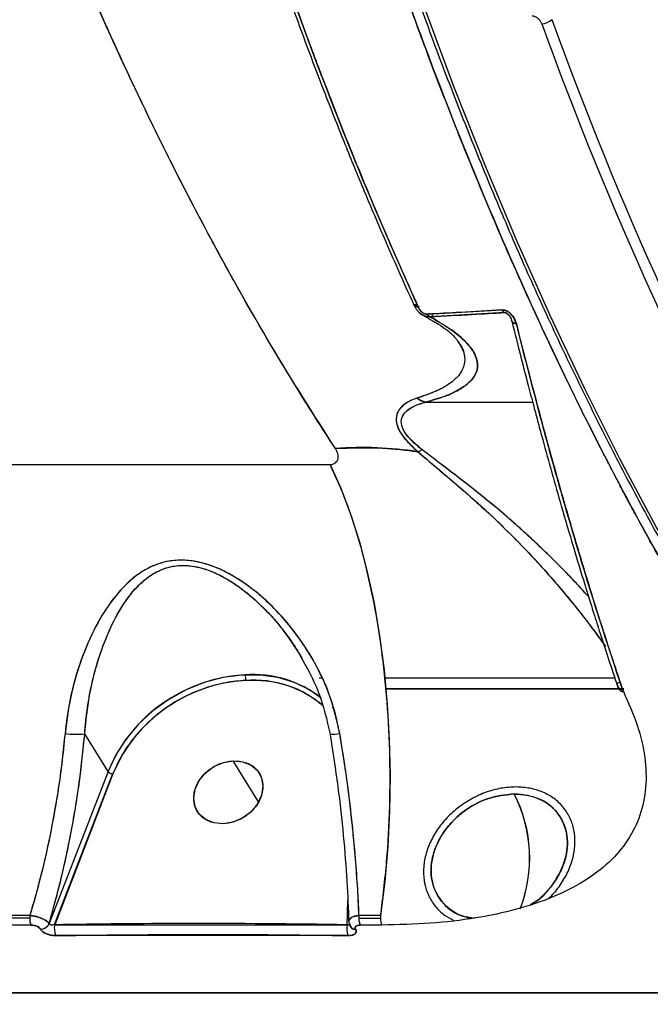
# Model space of a CAD drawing. Header units: millimetres. Extents: x -8045 to 6871, y -5915 to 5473.
# Drawn here: x -3864.1 to -3786.1, y -1749.5 to -1629 of the extents above; entities that cross this region are included whole.
import ezdxf

# ---------------------------------------------------------------- set-up
doc = ezdxf.new("R2010")
doc.units = ezdxf.units.MM
for name, color, linetype in [('DIKOM_ОБЪЕКТ', 7, 'Continuous'), ('DIKOM_РАЗМЕР_ЗОНА', 7, 'Continuous'), ('DIKOM_РАЗМЕР_ОБЪЕКТА', 7, 'Continuous')]:
    doc.layers.add(name, color=color, linetype=linetype)
doc.styles.add('style1', font='arial.ttf', dxfattribs={"width": 0.8})
doc.dimstyles.new('1-50', dxfattribs={"dimtxt": 300, "dimasz": 200, "dimexe": 100, "dimexo": 0, "dimgap": 100, "dimtad": 1, "dimtxsty": 'style1', "dimcen": 200, "dimclrd": 7, "dimclre": 7, "dimclrt": 7, "dimadec": 1, "dimazin": 2, "dimtfac": 1, "dimtmove": 0, "dimatfit": 2, "dimfxl": 0, "dimlwd": 25, "dimlwe": 18, "dimarcsym": 0})

# ---------------------------------------------------------------- blocks, each defined once
blk = doc.blocks.new('*D9')
at = {"layer": 'Defpoints', "color": 0, "linetype": 'Continuous', "transparency": 16777216}
for p in [(5663.54, -234.65), (-5019.6, -1388.73), (5663.54, -4701.47)]:
    blk.add_point(p, dxfattribs=at)
at = {"layer": 'DIKOM_РАЗМЕР_ОБЪЕКТА', "color": 7, "linetype": 'Continuous', "lineweight": 18, "transparency": 16777216}
for p, q in [((5663.54, -234.65), (5663.54, -4801.47)), ((-5019.6, -1388.73), (-5019.6, -4801.47))]:
    blk.add_line(p, q, dxfattribs=at)
at = {"layer": 'DIKOM_РАЗМЕР_ОБЪЕКТА', "color": 7, "linetype": 'Continuous', "lineweight": 25, "transparency": 16777216}
blk.add_line((-4819.6, -4701.47), (5463.54, -4701.47), dxfattribs=at)
at = {"layer": 'DIKOM_РАЗМЕР_ОБЪЕКТА', "color": 7, "linetype": 'Continuous', "transparency": 16777216}
for points in [[(-4819.6, -4668.14), (-4819.6, -4734.8), (-5019.6, -4701.47)], [(5463.54, -4668.14), (5463.54, -4734.8), (5663.54, -4701.47)]]:
    blk.add_solid(points, dxfattribs=at)
at = {"layer": 'DIKOM_РАЗМЕР_ОБЪЕКТА', "color": 7, "linetype": 'Continuous', "lineweight": 15, "transparency": 16777216, "insert": (-74.37, -4448.3), "char_height": 300, "attachment_point": 5, "style": 'style1'}
blk.add_mtext('10700', dxfattribs=at)
blk = doc.blocks.new('*D10')
at = {"layer": 'Defpoints', "color": 0, "linetype": 'Continuous', "transparency": 16777216}
for p in [(-1653.81, 3474.95), (-5616.46, -3083.4), (491.01, -3083.4)]:
    blk.add_point(p, dxfattribs=at)
at = {"layer": 'DIKOM_РАЗМЕР_ОБЪЕКТА', "color": 7, "linetype": 'Continuous', "lineweight": 18, "transparency": 16777216}
for p, q in [((-1653.81, 3474.95), (-5716.46, 3474.95)), ((491.01, -3083.4), (-5716.46, -3083.4))]:
    blk.add_line(p, q, dxfattribs=at)
at = {"layer": 'DIKOM_РАЗМЕР_ОБЪЕКТА', "color": 7, "linetype": 'Continuous', "lineweight": 25, "transparency": 16777216}
blk.add_line((-5616.46, 3274.95), (-5616.46, -2883.4), dxfattribs=at)
at = {"layer": 'DIKOM_РАЗМЕР_ОБЪЕКТА', "color": 7, "linetype": 'Continuous', "transparency": 16777216}
for points in [[(-5649.79, 3274.95), (-5583.12, 3274.95), (-5616.46, 3474.95)], [(-5649.79, -2883.4), (-5583.12, -2883.4), (-5616.46, -3083.4)]]:
    blk.add_solid(points, dxfattribs=at)
at = {"layer": 'DIKOM_РАЗМЕР_ОБЪЕКТА', "color": 7, "linetype": 'Continuous', "lineweight": 15, "transparency": 16777216, "insert": (-5869.63, -1326.86), "char_height": 300, "attachment_point": 5, "rotation": 90, "style": 'style1'}
blk.add_mtext('6550', dxfattribs=at)
blk = doc.blocks.new('*D11')
at = {"layer": 'Defpoints', "color": 0, "transparency": 16777216}
for p in [(6870.85, -184.65), (-7019.6, -1388.73), (-7019.6, -5814.65)]:
    blk.add_point(p, dxfattribs=at)
at = {"layer": 'DIKOM_РАЗМЕР_ЗОНА', "color": 7, "lineweight": 18, "transparency": 16777216}
for p, q in [((6870.85, -184.65), (6870.85, -5914.65)), ((-7019.6, -1388.73), (-7019.6, -5914.65))]:
    blk.add_line(p, q, dxfattribs=at)
at = {"layer": 'DIKOM_РАЗМЕР_ЗОНА', "color": 7, "lineweight": 25, "transparency": 16777216}
blk.add_line((6670.85, -5814.65), (-6819.6, -5814.65), dxfattribs=at)
at = {"layer": 'DIKOM_РАЗМЕР_ЗОНА', "color": 7, "transparency": 16777216}
for points in [[(-6819.6, -5781.31), (-6819.6, -5847.98), (-7019.6, -5814.65)], [(6670.85, -5781.31), (6670.85, -5847.98), (6870.85, -5814.65)]]:
    blk.add_solid(points, dxfattribs=at)
at = {"layer": 'DIKOM_РАЗМЕР_ЗОНА', "color": 7, "transparency": 16777216, "insert": (-74.37, -5561.37), "char_height": 300, "attachment_point": 5, "style": 'style1'}
blk.add_mtext('13900', dxfattribs=at)
blk = doc.blocks.new('*D12')
at = {"layer": 'Defpoints', "color": 0, "transparency": 16777216}
for p in [(-2189.61, 5472.65), (-7595.21, -5084.97), (-495.58, -5084.97)]:
    blk.add_point(p, dxfattribs=at)
at = {"layer": 'DIKOM_РАЗМЕР_ЗОНА', "color": 7, "lineweight": 18, "transparency": 16777216}
for p, q in [((-2189.61, 5472.65), (-7695.21, 5472.65)), ((-495.58, -5084.97), (-7695.21, -5084.97))]:
    blk.add_line(p, q, dxfattribs=at)
at = {"layer": 'DIKOM_РАЗМЕР_ЗОНА', "color": 7, "lineweight": 25, "transparency": 16777216}
blk.add_line((-7595.21, 5272.65), (-7595.21, -4884.97), dxfattribs=at)
at = {"layer": 'DIKOM_РАЗМЕР_ЗОНА', "color": 7, "transparency": 16777216}
for points in [[(-7628.55, 5272.65), (-7561.88, 5272.65), (-7595.21, 5472.65)], [(-7628.55, -4884.97), (-7561.88, -4884.97), (-7595.21, -5084.97)]]:
    blk.add_solid(points, dxfattribs=at)
at = {"layer": 'DIKOM_РАЗМЕР_ЗОНА', "color": 7, "transparency": 16777216, "insert": (-7848.38, -1452.59), "char_height": 300, "attachment_point": 5, "rotation": 90, "style": 'style1'}
blk.add_mtext('10550', dxfattribs=at)

msp = doc.modelspace()

# ---------------------------------------------------------------- linework, layer by layer
at = {"layer": 'DIKOM_ОБЪЕКТ', "color": 7, "linetype": 'Continuous', "lineweight": 15}
for p, q in [((-3815.225, -1664.201), (-3814.703, -1664.542)), ((-3815.132, -1664.268), (-3814.696, -1664.563)), ((-3814.599, -1665.28), (-3814.197, -1665.553)), ((-3813.674, -1665.433), (-3804.435, -1664.915)), ((-3813.544, -1665.297), (-3813.36, -1665.416)), ((-3804.101, -1665.237), (-3813.355, -1665.755)), ((-3803.547, -1665.581), (-3804.101, -1665.237)), ((-3803.163, -1665.738), (-3803.163, -1665.738)), ((-3803.057, -1665.804), (-3803.11, -1665.771)), ((-3802.896, -1666.193), (-3802.816, -1666.243)), ((-3798.803, -1668.445), (-3798.871, -1668.403)), ((-3798.683, -1668.809), (-3798.61, -1668.854)), ((-3813.864, -1676.314), (-3800.663, -1676.314)), ((-3973.095, -1684.029), (-3825.685, -1684.029)), ((-3829.592, -1707.259), (-3829.415, -1707.611)), ((-3827.057, -1710.417), (-3826.718, -1710.417)), ((-3818.94, -1710.417), (-3790.417, -1710.417)), ((-3818.912, -1710.417), (-3790.417, -1710.417)), ((-3790.208, -1711.079), (-3790.199, -1711.086)), ((-3790.199, -1711.086), (-3789.854, -1710.922)), ((-3790.192, -1711.399), (-3790.19, -1711.407)), ((-3790.16, -1711.478), (-3790.046, -1711.767)), ((-3790.094, -1711.572), (-3790.093, -1711.592)), ((-3789.874, -1710.871), (-3789.924, -1710.903)), ((-3818.786, -1711.782), (-3790.038, -1711.782)), ((-3818.786, -1711.782), (-3790.038, -1711.782)), ((-3790.038, -1711.782), (-3818.757, -1711.782)), ((-3789.867, -1711.782), (-3789.403, -1711.782)), ((-3789.39, -1711.782), (-3789.867, -1711.782)), ((-3789.867, -1711.782), (-3789.403, -1711.782)), ((-3789.552, -1711.855), (-3789.542, -1711.885)), ((-3789.542, -1711.885), (-3789.451, -1712.109)), ((-3825.244, -1714.263), (-3825.378, -1714.048)), ((-3853.136, -1721.978), (-3856.013, -1717.343)), ((-3825.621, -1717.343), (-3825.585, -1717.401)), ((-3834.521, -1725.739), (-3837.665, -1720.675)), ((-3853.136, -1721.978), (-3860.401, -1740.81)), ((-3852.573, -1722.292), (-3859.773, -1740.954)), ((-3852.535, -1722.299), (-3859.726, -1740.941)), ((-3822.914, -1729.025), (-3822.909, -1728.869)), ((-3823.586, -1740.941), (-3823.502, -1737.95)), ((-3812.145, -1737.712), (-3812.006, -1737.88)), ((-3862.808, -1740.142), (-3925.285, -1740.142)), ((-3862.789, -1739.804), (-3925.273, -1739.804)), ((-3860.53, -1740.67), (-3860.315, -1740.597)), ((-3860.524, -1740.646), (-3860.312, -1740.59)), ((-3822.145, -1740.142), (-3819.474, -1740.142)), ((-3819.45, -1739.804), (-3822.122, -1739.804)), ((-3862.658, -1740.987), (-3925.187, -1740.987)), ((-3861.465, -1741.514), (-3861.473, -1741.5)), ((-3861.473, -1741.5), (-3861.465, -1741.514)), ((-3860.401, -1740.81), (-3860.409, -1740.796)), ((-3859.726, -1740.941), (-3859.773, -1740.954)), ((-3859.726, -1740.941), (-3823.586, -1740.941)), ((-3823.193, -1741.158), (-3823.21, -1741.075)), ((-3823.194, -1741.156), (-3823.186, -1741.17)), ((-3822.538, -1741.5), (-3822.53, -1741.514)), ((-3822.53, -1741.514), (-3822.538, -1741.5)), ((-3819.288, -1740.987), (-3821.961, -1740.987)), ((-3823.482, -1742.289), (-3859.589, -1742.289)), ((-3747.321, -1749.386), (-4024.736, -1749.386)), ((-4024.735, -1749.386), (-3747.321, -1749.386))]:
    msp.add_line(p, q, dxfattribs=at)
at = {"layer": 'DIKOM_ОБЪЕКТ', "color": 7, "linetype": 'Continuous', "lineweight": 15, "flags": 128}
for points in [[(-3716.934, -1776.432), (-3722.734, -1771.764), (-3728.461, -1766.771), (-3734.11, -1761.458), (-3739.679, -1755.829), (-3745.16, -1749.888), (-3750.551, -1743.641), (-3755.846, -1737.093), (-3761.041, -1730.249), (-3766.131, -1723.116), (-3771.113, -1715.698), (-3775.982, -1708.003), (-3780.733, -1700.037), (-3785.364, -1691.807), (-3789.87, -1683.319), (-3794.247, -1674.581), (-3798.491, -1665.6), (-3802.6, -1656.384), (-3806.568, -1646.94), (-3810.395, -1637.276), (-3814.075, -1627.401)], [(-3814.796, -1664.545), (-3814.927, -1664.54), (-3815.046, -1664.519), (-3815.149, -1664.482), (-3815.236, -1664.43), (-3815.302, -1664.365), (-3815.348, -1664.288), (-3815.371, -1664.201), (-3815.37, -1664.106)], [(-3802.672, -1666.636), (-3802.822, -1666.604), (-3802.956, -1666.553), (-3803.071, -1666.484), (-3803.163, -1666.401), (-3803.229, -1666.304), (-3803.268, -1666.198), (-3803.277, -1666.085), (-3803.258, -1665.968)], [(-3825.685, -1684.029), (-3824.367, -1686.951), (-3823.156, -1690.152), (-3822.063, -1693.609), (-3821.096, -1697.294), (-3820.262, -1701.178), (-3819.567, -1705.231), (-3819.018, -1709.423), (-3818.619, -1713.719), (-3818.372, -1718.086), (-3818.279, -1722.492), (-3818.342, -1726.9), (-3818.559, -1731.278), (-3818.93, -1735.59), (-3819.45, -1739.804)], [(-3826.778, -1712.916), (-3828.226, -1711.904), (-3830.095, -1710.995), (-3832.147, -1710.379), (-3834.336, -1710.067), (-3836.614, -1710.067), (-3838.932, -1710.379), (-3841.239, -1710.995), (-3843.484, -1711.904), (-3845.619, -1713.083), (-3847.596, -1714.509), (-3849.372, -1716.149), (-3850.909, -1717.967), (-3852.173, -1719.925), (-3853.136, -1721.978)], [(-3838.872, -1728.46), (-3840.04, -1728.355), (-3841.065, -1727.943), (-3841.864, -1727.258), (-3842.371, -1726.355), (-3842.546, -1725.307), (-3842.374, -1724.199), (-3841.87, -1723.121), (-3841.074, -1722.16), (-3840.05, -1721.394), (-3838.883, -1720.885), (-3837.665, -1720.675)], [(-3837.665, -1720.675), (-3836.496, -1720.78), (-3835.471, -1721.191), (-3834.673, -1721.877), (-3834.165, -1722.78), (-3833.99, -1723.828), (-3834.162, -1724.936), (-3834.667, -1726.014), (-3835.463, -1726.975), (-3836.486, -1727.741), (-3837.654, -1728.25), (-3838.872, -1728.46)]]:
    msp.add_lwpolyline(points, dxfattribs=at)
at = {"layer": 'DIKOM_ОБЪЕКТ', "color": 7, "linetype": 'Continuous', "lineweight": 15}
for centre, radius, start, end in [((-3799.553, -1627.777), 1.753, 270.61267, 316.09425), ((-3371.883, -1474.976), 454.722, 199.8699, 209.01106), ((-3371.635, -1474.805), 453.661, 199.86918, 209.01152), ((-3814.877, -1663.993), 0.558, 213.91706, 278.3747), ((-3813.126, -1665.209), 0.592, 202.22976, 247.21543), ((-3803.88, -1664.674), 0.605, 203.40942, 248.56646), ((-3802.634, -1665.94), 0.697, 210.81444, 266.8935), ((-3821.713, -1727.242), 45.314, 81.28086, 94.21468), ((-3815.539, -1680.548), 2.026, 290.06549, 306.25551), ((-3835.189, -1729.462), 19.445, 93.01217, 157.36355), ((-3835.186, -1723.606), 13.6, 51.82388, 94.32104), ((-3837.268, -1710.528), 1.162, 350.11873, 24.56952), ((-3835.147, -1729.536), 18.834, 92.97145, 157.4047), ((-3835.156, -1723.893), 13.201, 49.00745, 94.20015), ((-3789.547, -1711.185), 0.67, 170.89912, 269.61228), ((-3789.529, -1711.204), 0.681, 169.98029, 268.91429), ((-3789.515, -1711.13), 0.725, 198.14553, 267.14395), ((-3789.494, -1711.143), 0.743, 199.79796, 266.31475), ((-3789.465, -1711.445), 0.664, 209.0459, 271.18482), ((-3857.019, -1708.456), 8.943, 260.80058, 276.45715), ((-3825.415, -1713.549), 3.848, 265.87358, 283.89654), ((-3825.554, -1711.92), 5.469, 268.55245, 281.20637), ((-3852.428, -1721.37), 0.933, 220.64651, 261.02601), ((-3852.417, -1721.355), 0.952, 220.92379, 262.87934), ((-3852.392, -1721.394), 0.917, 258.57014, 261.00813), ((-3818.485, -1732.703), 17.456, 338.88106, 27.01987), ((-3818.343, -1732.696), 17.326, 338.73074, 27.21334), ((-3860.46, -1740.145), 2.353, 171.67213, 200.96007), ((-3860.786, -1740.219), 2.023, 177.80853, 202.29136), ((-3859.869, -1740.136), 2.938, 173.50801, 180.10769), ((-3820.19, -1740.145), 1.961, 170.00204, 205.42931), ((-3820.438, -1740.214), 1.709, 177.59125, 206.89734), ((-3819.729, -1740.138), 2.416, 172.06547, 180.09969), ((-3817.783, -1740.213), 1.692, 177.57686, 207.18954), ((-3817.042, -1740.14), 2.432, 172.05144, 180.03321), ((-3861.498, -1740.306), 1.194, 271.19254, 335.79572), ((-3861.49, -1740.32), 1.195, 271.21953, 335.77767), ((-3857.513, -1741.396), 2.26, 168.37192, 203.26193), ((-3821.496, -1741.458), 2.153, 166.09668, 202.70228), ((-3822.631, -1740.834), 0.648, 187.01044, 204.42149), ((-3822.579, -1740.824), 0.692, 178.83225, 274.08695), ((-3822.578, -1740.82), 0.696, 187.83867, 273.97361), ((-3822.57, -1740.768), 0.732, 206.62761, 272.46655), ((-3822.568, -1740.76), 0.741, 212.32787, 272.29688)]:
    msp.add_arc(centre, radius, start, end, dxfattribs=at)
for points, knots in [([(-3747.321, -1022.929), (-3750.358, -1026.465), (-3756.421, -1033.523), (-3765.142, -1045.165), (-3773.547, -1057.511), (-3781.607, -1070.614), (-3789.328, -1084.455), (-3796.568, -1098.759), (-3803.344, -1113.479), (-3809.65, -1128.52), (-3815.586, -1144.096), (-3821.125, -1160.125), (-3826.368, -1176.915), (-3831.292, -1194.497), (-3835.863, -1212.902), (-3839.984, -1231.791), (-3843.633, -1251.095), (-3846.788, -1270.711), (-3849.387, -1290.155), (-3851.463, -1309.374), (-3853.049, -1328.359), (-3854.189, -1347.492), (-3854.878, -1366.774), (-3855.113, -1386.548), (-3854.858, -1406.71), (-3854.084, -1427.149), (-3852.803, -1447.42), (-3851.02, -1467.525), (-3848.732, -1487.464), (-3845.992, -1506.855), (-3842.833, -1525.658), (-3839.3, -1543.792), (-3835.354, -1561.535), (-3831.008, -1578.847), (-3826.168, -1596.073), (-3820.808, -1613.186), (-3814.894, -1630.147), (-3808.537, -1646.583), (-3801.772, -1662.402), (-3794.635, -1677.519), (-3787.299, -1691.617), (-3779.789, -1704.746), (-3772.126, -1716.959), (-3764.156, -1728.498), (-3755.907, -1739.408), (-3750.186, -1746.056), (-3747.321, -1749.386)], [0, 0, 0, 0, 0.0235005, 0.0469115, 0.0702042, 0.093435, 0.1166588, 0.1399304, 0.1619667, 0.1841263, 0.2062085, 0.2281808, 0.2500906, 0.2733114, 0.2965686, 0.3199182, 0.3434089, 0.3668391, 0.3901436, 0.4120526, 0.4339464, 0.4558709, 0.4778728, 0.5, 0.5234634, 0.5467891, 0.5700344, 0.5932545, 0.6165041, 0.6398387, 0.6619695, 0.6840929, 0.7060925, 0.7280157, 0.7499094, 0.7731483, 0.7964607, 0.8199035, 0.8433854, 0.8667255, 0.8899778, 0.9118714, 0.9337821, 0.9557564, 0.9778417, 1, 1, 1, 1]), ([(-3825.043, -1682.05), (-3827.734, -1677.818), (-3833.117, -1669.349), (-3840.773, -1655.669), (-3848.114, -1641.278), (-3855.076, -1626.146), (-3861.626, -1610.375), (-3867.606, -1594.365), (-3873.036, -1578.198), (-3877.942, -1561.906), (-3882.432, -1545.165), (-3886.495, -1527.973), (-3890.248, -1509.716), (-3893.598, -1490.451), (-3896.454, -1470.25), (-3898.697, -1449.846), (-3900.32, -1429.235), (-3901.32, -1408.42), (-3901.682, -1387.469), (-3901.4, -1366.492), (-3900.476, -1345.599), (-3898.917, -1324.83), (-3896.725, -1304.228), (-3893.916, -1283.902), (-3890.513, -1263.957), (-3886.54, -1244.45), (-3882.003, -1225.377), (-3876.908, -1206.737), (-3871.171, -1188.278), (-3864.798, -1170.146), (-3857.806, -1152.489), (-3850.336, -1135.648), (-3842.386, -1119.644), (-3833.993, -1104.389), (-3828.032, -1094.982), (-3825.043, -1090.265)], [0, 0, 0, 0, 0.0291384, 0.0583073, 0.0875831, 0.1170413, 0.1464529, 0.1756901, 0.203168, 0.2306249, 0.2581252, 0.2857345, 0.3135072, 0.3443936, 0.3751046, 0.4057346, 0.4363776, 0.467128, 0.4980775, 0.5290124, 0.5598568, 0.5907077, 0.6216619, 0.6526136, 0.6833713, 0.7140284, 0.7446765, 0.7754062, 0.8063094, 0.838792, 0.8710674, 0.9032238, 0.9353635, 0.9675876, 1, 1, 1, 1]), ([(-3825.043, -1682.05), (-3825.88, -1680.759), (-3827.591, -1678.121), (-3830.173, -1673.979), (-3832.829, -1669.582), (-3835.551, -1664.913), (-3838.336, -1659.967), (-3840.972, -1655.107), (-3843.153, -1650.948), (-3844.912, -1647.507), (-3846.471, -1644.393), (-3848.169, -1640.923), (-3850.044, -1636.999), (-3851.985, -1632.815), (-3853.799, -1628.792), (-3855.023, -1626.007), (-3855.723, -1624.395), (-3856.02, -1623.704), (-3856.293, -1623.071), (-3856.539, -1622.497), (-3856.759, -1621.98), (-3857.856, -1619.399), (-3859.717, -1614.912), (-3862.267, -1608.496), (-3864.698, -1602.125), (-3867.047, -1595.7), (-3869.388, -1589.013), (-3871.422, -1582.94), (-3873.199, -1577.416), (-3874.685, -1572.645), (-3876.1, -1567.955), (-3877.445, -1563.348), (-3878.724, -1558.83), (-3879.937, -1554.403), (-3881.89, -1547.047), (-3884.437, -1536.812), (-3887.376, -1523.724), (-3890.044, -1510.526), (-3892.444, -1497.164), (-3894.581, -1483.585), (-3896.558, -1469.036), (-3898.307, -1453.479), (-3899.764, -1436.774), (-3900.801, -1419.998), (-3901.454, -1403.11), (-3901.535, -1391.796), (-3901.576, -1386.157)], [0, 0, 0, 0, 0.0179874, 0.0367763, 0.0563659, 0.0767561, 0.0979469, 0.1199376, 0.1380065, 0.1494629, 0.1620317, 0.1757123, 0.191047, 0.2085283, 0.2246545, 0.2375301, 0.2403653, 0.2429776, 0.2453672, 0.2475337, 0.2494771, 0.2511979, 0.2766468, 0.2996033, 0.32175, 0.3456954, 0.3682721, 0.3922598, 0.4088968, 0.4251312, 0.4409631, 0.456393, 0.4714206, 0.4860464, 0.5002699, 0.5438567, 0.5855949, 0.625487, 0.6683376, 0.709985, 0.7504313, 0.8008985, 0.8503772, 0.8999629, 0.9501457, 1, 1, 1, 1]), ([(-3747.321, -1749.386), (-3749.293, -1747.116), (-3753.332, -1742.466), (-3759.381, -1734.834), (-3765.577, -1726.46), (-3771.615, -1717.652), (-3777.473, -1708.47), (-3782.893, -1699.368), (-3786.609, -1692.698), (-3788.682, -1688.843), (-3789.335, -1687.618), (-3789.988, -1686.382), (-3790.641, -1685.136), (-3791.294, -1683.881), (-3793.556, -1679.491), (-3797.226, -1672.081), (-3802.034, -1661.67), (-3806.314, -1651.789), (-3810.098, -1642.509), (-3813.42, -1633.894), (-3816.313, -1626), (-3818.805, -1618.874), (-3820.925, -1612.556), (-3822.624, -1607.303), (-3823.957, -1603.059), (-3824.942, -1599.851), (-3825.603, -1597.657), (-3825.965, -1596.446), (-3826.104, -1595.978), (-3826.161, -1595.786), (-3826.185, -1595.703), (-3826.197, -1595.667), (-3826.201, -1595.652), (-3826.203, -1595.645), (-3826.204, -1595.642), (-3828.133, -1590.731), (-3830.314, -1580.589), (-3834.392, -1565.665), (-3837.72, -1550.982), (-3840.6, -1537.23), (-3843.011, -1524.408), (-3844.563, -1515.319), (-3845.524, -1509.315), (-3845.996, -1506.293), (-3846.45, -1503.297), (-3846.887, -1500.329), (-3847.31, -1497.388), (-3848.599, -1488.138), (-3850.509, -1472.568), (-3852.57, -1450.627), (-3853.998, -1428.889), (-3854.872, -1407.422), (-3854.978, -1393.203), (-3855.031, -1386.157)], [0, 0, 0, 0, 0.0304209, 0.0623318, 0.095733, 0.1306242, 0.1625616, 0.195653, 0.2257282, 0.2297331, 0.2337532, 0.2377887, 0.2418394, 0.2459054, 0.2499867, 0.2842984, 0.3161633, 0.3455815, 0.3725527, 0.3970769, 0.4191545, 0.4387848, 0.4559681, 0.4707046, 0.481192, 0.489953, 0.496234, 0.4985741, 0.4995219, 0.499923, 0.5000963, 0.500172, 0.5002051, 0.5002198, 0.5002261, 0.5002312, 0.5398573, 0.5779841, 0.6146114, 0.6497392, 0.6794118, 0.7079231, 0.7151988, 0.7223947, 0.7295108, 0.7365475, 0.7435045, 0.7503818, 0.802067, 0.8528715, 0.9027952, 0.9518379, 1, 1, 1, 1]), ([(-3853.796, -1387.159), (-3853.782, -1390.695), (-3853.762, -1395.823), (-3853.624, -1403.585), (-3853.451, -1410.553), (-3853.16, -1418.865), (-3852.763, -1427.6), (-3852.245, -1436.748), (-3851.6, -1446.179), (-3850.824, -1455.817), (-3849.914, -1465.604), (-3848.869, -1475.494), (-3847.686, -1485.452), (-3846.365, -1495.449), (-3844.906, -1505.461), (-3843.307, -1515.467), (-3841.57, -1525.45), (-3839.695, -1535.392), (-3837.683, -1545.28), (-3835.535, -1555.101), (-3833.251, -1564.843), (-3830.834, -1574.493), (-3828.284, -1584.043), (-3825.603, -1593.482), (-3822.794, -1602.801), (-3819.857, -1611.99), (-3816.795, -1621.042), (-3813.609, -1629.948), (-3810.303, -1638.701), (-3806.878, -1647.293), (-3803.336, -1655.717), (-3799.681, -1663.966), (-3795.914, -1672.034), (-3792.038, -1679.915), (-3788.056, -1687.602), (-3783.971, -1695.09), (-3779.784, -1702.373), (-3775.499, -1709.446), (-3771.119, -1716.303), (-3766.647, -1722.941), (-3762.084, -1729.353), (-3757.435, -1735.537), (-3752.702, -1741.487), (-3747.888, -1747.199), (-3742.995, -1752.67), (-3738.026, -1757.895), (-3732.985, -1762.872), (-3727.873, -1767.596), (-3722.693, -1772.064), (-3717.448, -1776.274), (-3712.141, -1780.221), (-3706.773, -1783.903), (-3701.347, -1787.319), (-3695.865, -1790.455), (-3690.616, -1793.198), (-3687.177, -1794.756), (-3685.598, -1795.471)], [0, 0, 0, 0, 0.0188203, 0.0272906, 0.0413383, 0.0559454, 0.0716292, 0.0880071, 0.1049248, 0.1222587, 0.1399211, 0.1578473, 0.175988, 0.1943055, 0.2127706, 0.2313596, 0.2500541, 0.2688382, 0.2876993, 0.3066269, 0.3256121, 0.3446475, 0.3637262, 0.3828431, 0.4019932, 0.4211723, 0.440377, 0.4596039, 0.4788504, 0.4981143, 0.5173929, 0.536685, 0.5559887, 0.5753028, 0.5946263, 0.6139584, 0.633298, 0.6526449, 0.671999, 0.69136, 0.710728, 0.7301038, 0.7494874, 0.7688799, 0.7882828, 0.8076966, 0.8271238, 0.8465663, 0.8660261, 0.8855061, 0.9050093, 0.9245393, 0.9440999, 0.9636954, 0.9833305, 1, 1, 1, 1]), ([(-3836.97, -1608.041), (-3836.379, -1609.862), (-3835.319, -1613.13), (-3833.872, -1617.419), (-3832.729, -1620.736), (-3831.767, -1623.478), (-3829.94, -1628.605), (-3827.566, -1635.006), (-3824.669, -1642.428), (-3822.78, -1647.09), (-3821.371, -1650.484), (-3820.299, -1653.032), (-3818.922, -1656.243), (-3817.231, -1660.107), (-3815.98, -1662.87), (-3815.303, -1664.364)], [0, 0, 0, 0, 0.0917599, 0.1646062, 0.2185895, 0.2618726, 0.3060443, 0.4843646, 0.598052, 0.7029274, 0.7371994, 0.7838677, 0.8432044, 0.915235, 1, 1, 1, 1]), ([(-3836.463, -1608.195), (-3835.651, -1610.689), (-3833.956, -1615.897), (-3831.313, -1623.537), (-3829.342, -1628.994), (-3828.175, -1632.134), (-3827.797, -1633.146), (-3827.414, -1634.164), (-3827.026, -1635.188), (-3826.634, -1636.218), (-3826.039, -1637.77), (-3825.131, -1640.114), (-3823.788, -1643.514), (-3822.09, -1647.714), (-3820.02, -1652.687), (-3817.563, -1658.411), (-3815.758, -1662.412), (-3814.796, -1664.545)], [0, 0, 0, 0, 0.1256969, 0.262518, 0.3921216, 0.4097324, 0.4274908, 0.445396, 0.4634495, 0.4816507, 0.4999989, 0.5458447, 0.6066854, 0.6825217, 0.7733525, 0.8791782, 1, 1, 1, 1]), ([(-3814.796, -1664.545), (-3817.008, -1659.565), (-3821.429, -1649.613), (-3827.145, -1635.053), (-3832.169, -1621.258), (-3835.031, -1612.552), (-3836.463, -1608.195)], [0, 0, 0, 0, 0.2802029, 0.5599217, 0.7797712, 1, 1, 1, 1]), ([(-3799.534, -1629.53), (-3799.586, -1629.416), (-3799.688, -1629.187), (-3799.92, -1628.922), (-3800.143, -1628.748), (-3800.328, -1628.646), (-3800.521, -1628.577), (-3800.645, -1628.568), (-3800.707, -1628.564)], [0, 0, 0, 0, 0.248814, 0.4982873, 0.6262118, 0.7492601, 0.8752366, 1, 1, 1, 1]), ([(-3815.303, -1664.364), (-3815.257, -1664.458), (-3815.163, -1664.652), (-3814.93, -1664.96), (-3814.741, -1665.186), (-3814.607, -1665.275), (-3814.599, -1665.28)], [0, 0, 0, 0, 0.3030791, 0.6249092, 0.977814, 1, 1, 1, 1]), ([(-3814.796, -1664.545), (-3814.744, -1664.647), (-3814.64, -1664.849), (-3814.431, -1665.092), (-3814.224, -1665.261), (-3814.046, -1665.362), (-3813.855, -1665.428), (-3813.734, -1665.431), (-3813.674, -1665.433)], [0, 0, 0, 0, 0.2495821, 0.4990799, 0.6298309, 0.7499224, 0.8747362, 1, 1, 1, 1]), ([(-3813.674, -1665.433), (-3813.734, -1665.432), (-3813.855, -1665.429), (-3814.111, -1665.339), (-3814.51, -1665.058), (-3814.682, -1664.75), (-3814.796, -1664.545)], [0, 0, 0, 0, 0.1253974, 0.2510514, 0.5012746, 1, 1, 1, 1]), ([(-3814.599, -1665.275), (-3814.593, -1665.282), (-3814.442, -1665.459), (-3813.996, -1665.684), (-3813.573, -1665.731), (-3813.355, -1665.755)], [0, 0, 0, 0, 0.0200424, 0.4971001, 1, 1, 1, 1]), ([(-3814.257, -1665.535), (-3813.565, -1665.926), (-3812.031, -1666.792), (-3810.492, -1667.957), (-3809.945, -1668.725), (-3809.685, -1669.089)], [0, 0, 0, 0, 0.3014842, 0.6682943, 1, 1, 1, 1]), ([(-3813.355, -1665.755), (-3813.464, -1665.749), (-3813.68, -1665.737), (-3813.914, -1665.696), (-3814.017, -1665.633), (-3814.02, -1665.631)], [0, 0, 0, 0, 0.4936995, 0.9855571, 1, 1, 1, 1]), ([(-3813.355, -1665.755), (-3812.539, -1666.224), (-3810.913, -1667.16), (-3809.168, -1668.559), (-3807.963, -1669.945), (-3807.45, -1671.166), (-3807.453, -1672.222), (-3807.808, -1673.111), (-3808.548, -1673.979), (-3809.749, -1674.813), (-3811.42, -1675.609), (-3813.054, -1676.08), (-3813.864, -1676.314)], [0, 0, 0, 0, 0.1254256, 0.2500788, 0.3742284, 0.4984901, 0.5826811, 0.6665926, 0.7494333, 0.8338408, 0.9176079, 1, 1, 1, 1]), ([(-3813.864, -1676.314), (-3813.039, -1676.076), (-3811.398, -1675.601), (-3809.735, -1674.805), (-3808.342, -1673.833), (-3807.508, -1672.667), (-3807.371, -1671.167), (-3808.232, -1669.485), (-3810.172, -1667.625), (-3812.292, -1666.38), (-3813.355, -1665.755)], [0, 0, 0, 0, 0.0839724, 0.1672715, 0.2505589, 0.3763121, 0.5015615, 0.6672321, 0.8330834, 1, 1, 1, 1]), ([(-3804.435, -1664.915), (-3806.149, -1665.014), (-3809.21, -1665.193), (-3812.31, -1665.36), (-3813.674, -1665.433)], [0, 0, 0, 0, 0.5600017, 1, 1, 1, 1]), ([(-3813.355, -1665.755), (-3811.617, -1665.661), (-3808.514, -1665.494), (-3805.449, -1665.316), (-3804.101, -1665.237)], [0, 0, 0, 0, 0.5599989, 1, 1, 1, 1]), ([(-3813.129, -1665.567), (-3813.076, -1665.599), (-3812.987, -1665.654), (-3812.926, -1665.708), (-3812.902, -1665.729)], [0, 0, 0, 0, 0.6003866, 1, 1, 1, 1]), ([(-3804.435, -1664.915), (-3804.326, -1664.918), (-3804.108, -1664.926), (-3803.765, -1665.073), (-3803.464, -1665.287), (-3803.137, -1665.625), (-3802.841, -1666.091), (-3802.728, -1666.454), (-3802.672, -1666.636)], [0, 0, 0, 0, 0.1250509, 0.2500739, 0.3684506, 0.5006598, 0.7497564, 1, 1, 1, 1]), ([(-3802.672, -1666.636), (-3802.804, -1666.264), (-3802.969, -1665.797), (-3803.461, -1665.291), (-3803.76, -1665.075), (-3804.108, -1664.925), (-3804.326, -1664.918), (-3804.435, -1664.915)], [0, 0, 0, 0, 0.4980175, 0.6236523, 0.7495269, 0.8747415, 1, 1, 1, 1]), ([(-3804.101, -1665.237), (-3804.087, -1665.235), (-3804.061, -1665.231), (-3804.002, -1665.24), (-3803.937, -1665.263), (-3803.847, -1665.309), (-3803.795, -1665.348), (-3803.759, -1665.376)], [0, 0, 0, 0, 0.1633805, 0.3038078, 0.4434651, 0.6069227, 1, 1, 1, 1]), ([(-3804.101, -1665.237), (-3804.088, -1665.235), (-3804.066, -1665.232), (-3804.025, -1665.236), (-3803.992, -1665.244), (-3803.957, -1665.256), (-3803.9, -1665.28), (-3803.827, -1665.324), (-3803.782, -1665.358), (-3803.757, -1665.378)], [0, 0, 0, 0, 0.1434663, 0.2642018, 0.3216335, 0.3798234, 0.5072163, 0.7236832, 1, 1, 1, 1]), ([(-3803.758, -1665.376), (-3803.644, -1665.499), (-3803.392, -1665.771), (-3803.288, -1666.113), (-3803.231, -1666.3)], [0, 0, 0, 0, 0.4526737, 1, 1, 1, 1]), ([(-3803.231, -1666.3), (-3802.858, -1667.791), (-3802.189, -1670.466), (-3801.283, -1673.966), (-3800.572, -1676.666), (-3799.978, -1678.891), (-3798.853, -1683.039), (-3797.408, -1688.196), (-3795.664, -1694.141), (-3794.538, -1697.858), (-3793.703, -1700.554), (-3793.071, -1702.569), (-3792.263, -1705.104), (-3791.273, -1708.149), (-3790.546, -1710.317), (-3790.153, -1711.488)], [0, 0, 0, 0, 0.09194, 0.1649629, 0.2191732, 0.2624736, 0.3066342, 0.4849795, 0.5986972, 0.7037612, 0.7378572, 0.7843457, 0.8435372, 0.9154241, 1, 1, 1, 1]), ([(-3802.672, -1666.636), (-3802.241, -1668.35), (-3801.402, -1671.686), (-3800.153, -1676.459), (-3798.958, -1680.902), (-3797.82, -1685.018), (-3796.678, -1689.039), (-3794.925, -1695.045), (-3792.559, -1702.801), (-3790.534, -1708.896), (-3789.552, -1711.855)], [0, 0, 0, 0, 0.1056449, 0.2056405, 0.2999864, 0.3886758, 0.4717064, 0.5634474, 0.7880665, 1, 1, 1, 1]), ([(-3789.552, -1711.855), (-3790.842, -1707.949), (-3793.425, -1700.129), (-3796.864, -1688.498), (-3799.954, -1677.343), (-3801.764, -1670.21), (-3802.672, -1666.636)], [0, 0, 0, 0, 0.2787661, 0.5582148, 0.7786047, 1, 1, 1, 1]), ([(-3809.9, -1668.825), (-3809.599, -1669.312), (-3808.98, -1670.311), (-3809.047, -1671.783), (-3809.733, -1673.071), (-3811.006, -1674.141), (-3812.554, -1675.014), (-3814.121, -1675.532), (-3814.906, -1675.792)], [0, 0, 0, 0, 0.1924045, 0.3948548, 0.5978242, 0.7319195, 0.8656488, 1, 1, 1, 1]), ([(-3809.685, -1669.089), (-3809.442, -1669.489), (-3809.199, -1669.89), (-3809.155, -1670.276), (-3809.155, -1670.277)], [0, 0, 0, 0, 0.9963969, 1, 1, 1, 1]), ([(-3812.923, -1675.082), (-3813.022, -1675.129), (-3813.552, -1675.381), (-3814.299, -1675.608), (-3814.906, -1675.792)], [0, 0, 0, 0, 0.1866406, 1, 1, 1, 1]), ([(-3814.906, -1675.792), (-3815.264, -1675.922), (-3815.982, -1676.182), (-3816.893, -1676.847), (-3817.482, -1677.709), (-3817.584, -1678.785), (-3817.13, -1679.975), (-3816.156, -1681.239), (-3815.281, -1682.047), (-3814.844, -1682.451)], [0, 0, 0, 0, 0.1627763, 0.3257231, 0.4906867, 0.6173004, 0.7448281, 0.8726406, 1, 1, 1, 1]), ([(-3814.906, -1675.792), (-3815.449, -1676.005), (-3816.535, -1676.431), (-3817.485, -1677.548), (-3817.574, -1678.845), (-3817.098, -1680.022), (-3816.133, -1681.26), (-3815.274, -1682.054), (-3814.844, -1682.451)], [0, 0, 0, 0, 0.2494341, 0.4988889, 0.6241813, 0.7493404, 0.8746352, 1, 1, 1, 1]), ([(-3814.341, -1682.182), (-3814.772, -1681.825), (-3815.626, -1681.119), (-3816.581, -1679.987), (-3816.981, -1678.915), (-3816.781, -1677.963), (-3816.083, -1677.212), (-3815.058, -1676.64), (-3814.269, -1676.423), (-3813.872, -1676.314)], [0, 0, 0, 0, 0.126976, 0.2510199, 0.3732836, 0.4969149, 0.6627683, 0.8303778, 1, 1, 1, 1]), ([(-3814.341, -1682.182), (-3814.767, -1681.829), (-3815.619, -1681.125), (-3816.584, -1679.987), (-3816.986, -1678.899), (-3816.724, -1677.756), (-3815.607, -1676.829), (-3814.451, -1676.485), (-3813.872, -1676.314)], [0, 0, 0, 0, 0.125502, 0.2507109, 0.3756513, 0.500879, 0.7503237, 1, 1, 1, 1]), ([(-3813.872, -1676.314), (-3814.061, -1676.272), (-3814.437, -1676.188), (-3814.749, -1675.924), (-3814.906, -1675.792)], [0, 0, 0, 0, 0.4999095, 1, 1, 1, 1]), ([(-3814.906, -1675.792), (-3814.75, -1675.924), (-3814.437, -1676.188), (-3814.061, -1676.272), (-3813.872, -1676.314)], [0, 0, 0, 0, 0.4999763, 1, 1, 1, 1]), ([(-3813.872, -1676.314), (-3813.872, -1676.314), (-3813.871, -1676.314), (-3813.868, -1676.314), (-3813.865, -1676.314), (-3813.864, -1676.314)], [0, 0, 0, 0, 0.2250977, 0.4394888, 1, 1, 1, 1]), ([(-3813.872, -1676.314), (-3813.872, -1676.314), (-3813.87, -1676.314), (-3813.867, -1676.314), (-3813.865, -1676.314), (-3813.864, -1676.314)], [0, 0, 0, 0, 0.226217, 0.4662899, 1, 1, 1, 1]), ([(-3825.685, -1684.029), (-3825.612, -1684.026), (-3825.463, -1684.018), (-3825.21, -1683.944), (-3824.969, -1683.795), (-3824.78, -1683.559), (-3824.657, -1683.196), (-3824.691, -1682.681), (-3824.925, -1682.261), (-3825.043, -1682.05)], [0, 0, 0, 0, 0.0611273, 0.1258526, 0.2509594, 0.3723707, 0.5017376, 0.7495185, 1, 1, 1, 1]), ([(-3825.043, -1682.05), (-3823.068, -1681.973), (-3819.539, -1681.834), (-3816.279, -1682.263), (-3814.844, -1682.451)], [0, 0, 0, 0, 0.5599282, 1, 1, 1, 1]), ([(-3814.844, -1682.451), (-3813.642, -1683.468), (-3811.241, -1685.498), (-3807.541, -1688.679), (-3804.016, -1691.991), (-3800.691, -1695.397), (-3797.795, -1698.64), (-3795.333, -1701.621), (-3793.38, -1704.142), (-3792.356, -1705.573), (-3791.899, -1706.212)], [0, 0, 0, 0, 0.1371271, 0.2738913, 0.4096021, 0.5450986, 0.6814806, 0.7944033, 0.9082167, 1, 1, 1, 1]), ([(-3814.844, -1682.451), (-3814.113, -1683.075), (-3812.647, -1684.328), (-3810.349, -1686.253), (-3808.077, -1688.232), (-3805.642, -1690.452), (-3803.041, -1692.974), (-3800.324, -1695.808), (-3797.97, -1698.451), (-3795.997, -1700.809), (-3794.381, -1702.844), (-3792.911, -1704.785), (-3792.081, -1705.948), (-3791.668, -1706.525)], [0, 0, 0, 0, 0.0832051, 0.166985, 0.2507181, 0.3339633, 0.4406265, 0.5531064, 0.6671866, 0.7506016, 0.834341, 0.917649, 1, 1, 1, 1]), ([(-3793.761, -1700.365), (-3794.393, -1699.666), (-3795.878, -1698.027), (-3798.72, -1695.147), (-3802.22, -1691.859), (-3806.163, -1688.479), (-3810.293, -1685.265), (-3812.996, -1683.206), (-3814.341, -1682.182)], [0, 0, 0, 0, 0.1148616, 0.2695173, 0.452315, 0.6346482, 0.8182298, 1, 1, 1, 1]), ([(-3819.45, -1739.804), (-3819.174, -1737.602), (-3818.622, -1733.198), (-3818.265, -1726.309), (-3818.264, -1719.378), (-3818.65, -1712.508), (-3819.406, -1705.879), (-3820.507, -1699.606), (-3821.934, -1693.815), (-3823.644, -1688.509), (-3825.004, -1685.522), (-3825.685, -1684.029)], [0, 0, 0, 0, 0.112, 0.2239986, 0.3359972, 0.4479954, 0.5599941, 0.6699941, 0.7799965, 0.8899979, 1, 1, 1, 1]), ([(-3793.767, -1700.344), (-3793.968, -1700.121), (-3794.54, -1699.486), (-3795.565, -1698.389), (-3796.793, -1697.108), (-3798.076, -1695.816), (-3799.411, -1694.51), (-3800.8, -1693.199), (-3802.202, -1691.921), (-3803.642, -1690.65), (-3805.278, -1689.255), (-3807.06, -1687.795), (-3808.927, -1686.321), (-3810.747, -1684.927), (-3811.955, -1684.013), (-3812.553, -1683.561)], [0, 0, 0, 0, 0.0401503, 0.114661, 0.1924172, 0.2626795, 0.3375203, 0.4169626, 0.4888044, 0.5595195, 0.6399678, 0.7367426, 0.8239609, 0.9128792, 1, 1, 1, 1]), ([(-3824.491, -1717.284), (-3824.879, -1715.616), (-3825.653, -1712.278), (-3827.961, -1707.668), (-3830.527, -1704.024), (-3833.106, -1701.258), (-3835.475, -1699.213), (-3838.11, -1697.479), (-3841.025, -1696.204), (-3844.117, -1695.693), (-3846.985, -1696.19), (-3849.361, -1697.458), (-3851.326, -1699.192), (-3852.979, -1701.241), (-3854.703, -1704.016), (-3856.346, -1707.667), (-3857.782, -1712.283), (-3858.227, -1715.62), (-3858.449, -1717.284)], [0, 0, 0, 0, 0.0823481, 0.164801, 0.2471012, 0.2971609, 0.3471537, 0.3976826, 0.4484646, 0.4996125, 0.5507898, 0.6016056, 0.6522527, 0.7025851, 0.7526013, 0.8352409, 0.9178407, 1, 1, 1, 1]), ([(-3824.491, -1717.284), (-3824.767, -1716.014), (-3825.318, -1713.472), (-3826.828, -1709.877), (-3828.739, -1706.508), (-3830.806, -1703.742), (-3832.866, -1701.514), (-3834.795, -1699.777), (-3836.733, -1698.359), (-3838.597, -1697.283), (-3840.4, -1696.498), (-3842.237, -1695.986), (-3844.094, -1695.803), (-3845.872, -1695.978), (-3847.488, -1696.484), (-3848.962, -1697.264), (-3850.697, -1698.564), (-3852.544, -1700.59), (-3854.351, -1703.393), (-3855.852, -1706.509), (-3857.053, -1709.885), (-3857.98, -1713.483), (-3858.292, -1716.016), (-3858.449, -1717.284)], [0, 0, 0, 0, 0.0625369, 0.1251418, 0.1872062, 0.2492813, 0.2914871, 0.333516, 0.374211, 0.4068056, 0.4368893, 0.4690115, 0.4996839, 0.5303849, 0.5625162, 0.5926085, 0.6252127, 0.6878473, 0.7504595, 0.8126814, 0.875309, 0.937554, 1, 1, 1, 1]), ([(-3856.013, -1717.343), (-3855.853, -1715.74), (-3855.53, -1712.522), (-3854.379, -1708.064), (-3852.952, -1704.311), (-3851.283, -1701.263), (-3849.631, -1699.139), (-3847.85, -1697.645), (-3846.026, -1696.738), (-3843.865, -1696.396), (-3841.534, -1696.751), (-3839.276, -1697.664), (-3836.823, -1699.159), (-3834.297, -1701.285), (-3831.541, -1704.266), (-3830.022, -1706.647), (-3829.169, -1707.984)], [0, 0, 0, 0, 0.1008283, 0.2024338, 0.3038426, 0.3800986, 0.4558061, 0.5057457, 0.5549282, 0.6033939, 0.6518375, 0.7009825, 0.7509353, 0.8262391, 0.9024327, 1, 1, 1, 1]), ([(-3856.013, -1717.343), (-3855.969, -1716.757), (-3855.877, -1715.55), (-3855.64, -1713.808), (-3855.332, -1712.064), (-3854.925, -1710.248), (-3854.369, -1708.23), (-3853.655, -1706.152), (-3852.789, -1704.097), (-3851.826, -1702.239), (-3850.721, -1700.527), (-3849.548, -1699.116), (-3848.305, -1698.012), (-3847.009, -1697.196), (-3845.545, -1696.645), (-3843.852, -1696.442), (-3842.363, -1696.619), (-3841.181, -1696.938), (-3840.055, -1697.347), (-3838.649, -1698.034), (-3837.08, -1699.036), (-3835.588, -1700.196), (-3834.263, -1701.4), (-3832.983, -1702.721), (-3831.661, -1704.273), (-3830.339, -1706.041), (-3829.545, -1707.36), (-3829.169, -1707.984)], [0, 0, 0, 0, 0.0366116, 0.0753742, 0.1112791, 0.1505028, 0.197093, 0.2510963, 0.3011588, 0.3543388, 0.4025527, 0.4521997, 0.4924025, 0.5277507, 0.5656544, 0.6034317, 0.6411462, 0.6596408, 0.6790959, 0.7144271, 0.7546148, 0.7922191, 0.8297661, 0.8642649, 0.9052015, 0.9551542, 1, 1, 1, 1]), ([(-3829.415, -1707.611), (-3828.585, -1709.09), (-3826.865, -1712.157), (-3826.092, -1715.603), (-3825.692, -1717.387)], [0, 0, 0, 0, 0.4825522, 1, 1, 1, 1]), ([(-3836.123, -1710.727), (-3836.937, -1710.798), (-3838.602, -1710.942), (-3841.151, -1711.638), (-3843.687, -1712.707), (-3846.097, -1714.163), (-3848.268, -1715.937), (-3850.097, -1717.946), (-3851.563, -1720.081), (-3852.216, -1721.571), (-3852.535, -1722.299)], [0, 0, 0, 0, 0.1186666, 0.2425982, 0.3703067, 0.4999968, 0.6296896, 0.7573981, 0.8813329, 1, 1, 1, 1]), ([(-3826.698, -1713.755), (-3827.346, -1713.253), (-3828.643, -1712.246), (-3831.011, -1711.287), (-3833.519, -1710.73), (-3835.269, -1710.728), (-3836.123, -1710.727)], [0, 0, 0, 0, 0.2567947, 0.5144118, 0.7632517, 1, 1, 1, 1]), ([(-3790.208, -1711.079), (-3790.206, -1711.08), (-3790.203, -1711.082), (-3790.201, -1711.085), (-3790.199, -1711.086)], [0, 0, 0, 0, 0.559943, 1, 1, 1, 1]), ([(-3789.451, -1712.109), (-3788.825, -1713.511), (-3787.571, -1716.313), (-3786.684, -1720.288), (-3786.558, -1724.023), (-3787.268, -1727.46), (-3788.798, -1730.562), (-3791.132, -1733.296), (-3794.235, -1735.642), (-3798.068, -1737.58), (-3802.56, -1739.098), (-3807.645, -1740.18), (-3813.214, -1740.86), (-3817.262, -1740.944), (-3819.288, -1740.987)], [0, 0, 0, 0, 0.0836189, 0.1671653, 0.250418, 0.3338511, 0.417303, 0.5004883, 0.5837376, 0.6671369, 0.7504574, 0.8333962, 0.9166261, 1, 1, 1, 1]), ([(-3789.542, -1711.885), (-3789.544, -1711.879), (-3789.547, -1711.869), (-3789.55, -1711.859), (-3789.552, -1711.855)], [0, 0, 0, 0, 0.5611659, 1, 1, 1, 1]), ([(-3789.451, -1712.109), (-3789.471, -1712.067), (-3789.506, -1711.992), (-3789.531, -1711.918), (-3789.542, -1711.885)], [0, 0, 0, 0, 0.5586749, 1, 1, 1, 1]), ([(-3858.449, -1717.284), (-3858.679, -1719.423), (-3859.138, -1723.69), (-3860.211, -1729.633), (-3861.423, -1735.026), (-3862.334, -1738.213), (-3862.789, -1739.804)], [0, 0, 0, 0, 0.280179, 0.5589175, 0.7798308, 1, 1, 1, 1]), ([(-3858.449, -1717.284), (-3858.577, -1718.548), (-3858.829, -1721.049), (-3859.364, -1724.784), (-3860.123, -1729.139), (-3861.204, -1734.206), (-3862.253, -1737.91), (-3862.789, -1739.804)], [0, 0, 0, 0, 0.1658956, 0.3281393, 0.4884774, 0.7384901, 1, 1, 1, 1]), ([(-3860.409, -1740.796), (-3859.882, -1738.899), (-3858.831, -1735.118), (-3857.6, -1729.235), (-3856.615, -1723.288), (-3856.214, -1719.329), (-3856.013, -1717.343)], [0, 0, 0, 0, 0.251537, 0.5016102, 0.7500184, 1, 1, 1, 1]), ([(-3860.409, -1740.796), (-3859.824, -1738.678), (-3858.656, -1734.446), (-3857.429, -1728.305), (-3856.534, -1722.584), (-3856.187, -1719.094), (-3856.013, -1717.343)], [0, 0, 0, 0, 0.2804973, 0.5604792, 0.7794789, 1, 1, 1, 1]), ([(-3825.692, -1717.387), (-3825.358, -1719.55), (-3824.71, -1723.742), (-3824.04, -1729.845), (-3823.581, -1735.488), (-3823.441, -1738.997), (-3823.374, -1740.691)], [0, 0, 0, 0, 0.2737392, 0.5303917, 0.7733843, 1, 1, 1, 1]), ([(-3822.122, -1739.804), (-3822.221, -1737.77), (-3822.421, -1733.707), (-3822.995, -1727.81), (-3823.681, -1722.317), (-3824.221, -1718.966), (-3824.491, -1717.284)], [0, 0, 0, 0, 0.2805616, 0.5605425, 0.7795248, 1, 1, 1, 1]), ([(-3822.122, -1739.804), (-3822.178, -1738.558), (-3822.287, -1736.105), (-3822.564, -1732.378), (-3822.977, -1728.031), (-3823.579, -1722.992), (-3824.187, -1719.19), (-3824.491, -1717.284)], [0, 0, 0, 0, 0.1729019, 0.340158, 0.501778, 0.7501819, 1, 1, 1, 1]), ([(-3838.872, -1728.46), (-3839.396, -1728.432), (-3840.203, -1728.388), (-3841.114, -1727.946), (-3841.714, -1727.474), (-3842.168, -1726.874), (-3842.539, -1725.991), (-3842.606, -1724.759), (-3842.153, -1723.505), (-3841.501, -1722.576), (-3840.855, -1721.928), (-3840.099, -1721.396), (-3839.038, -1720.867), (-3838.206, -1720.75), (-3837.665, -1720.675)], [0, 0, 0, 0, 0.1197307, 0.1841866, 0.2500005, 0.315823, 0.3802755, 0.5000017, 0.6197311, 0.6841823, 0.7499949, 0.8158161, 0.8802736, 1, 1, 1, 1]), ([(-3837.665, -1720.675), (-3837.14, -1720.703), (-3836.333, -1720.747), (-3835.422, -1721.189), (-3834.823, -1721.661), (-3834.369, -1722.26), (-3833.998, -1723.144), (-3833.931, -1724.376), (-3834.383, -1725.63), (-3835.035, -1726.559), (-3835.682, -1727.207), (-3836.437, -1727.739), (-3837.499, -1728.268), (-3838.331, -1728.385), (-3838.872, -1728.46)], [0, 0, 0, 0, 0.1197322, 0.1841885, 0.2500024, 0.3158261, 0.3802785, 0.5000054, 0.6197302, 0.6841889, 0.7500079, 0.8158297, 0.8802726, 1, 1, 1, 1]), ([(-3802.731, -1723.907), (-3803.34, -1723.939), (-3804.555, -1724.004), (-3806.408, -1724.517), (-3808.188, -1725.313), (-3809.841, -1726.393), (-3811.296, -1727.706), (-3812.503, -1729.208), (-3813.412, -1730.838), (-3813.986, -1732.537), (-3814.207, -1734.239), (-3814.064, -1735.875), (-3813.564, -1737.39), (-3812.721, -1738.709), (-3811.659, -1739.761), (-3810.78, -1740.218), (-3810.382, -1740.425)], [0, 0, 0, 0, 0.0726999, 0.1450067, 0.2174106, 0.2895077, 0.3620001, 0.434086, 0.5065012, 0.578795, 0.6509831, 0.7234507, 0.7955126, 0.8679884, 0.9401447, 1, 1, 1, 1]), ([(-3802.935, -1724.773), (-3804.04, -1724.89), (-3806.249, -1725.122), (-3809.417, -1726.913), (-3811.857, -1729.477), (-3813.222, -1732.532), (-3813.3, -1735.607), (-3812.057, -1738.174), (-3810.086, -1739.82), (-3808.425, -1740.04), (-3807.803, -1740.122)], [0, 0, 0, 0, 0.1316854, 0.2632615, 0.3947764, 0.5262856, 0.6578498, 0.7895222, 0.9212217, 1, 1, 1, 1]), ([(-3808.3, -1740.18), (-3808.566, -1740.114), (-3809.032, -1739.999), (-3809.921, -1739.646), (-3810.938, -1739.055), (-3811.968, -1738.056), (-3812.709, -1736.847), (-3813.278, -1735.066), (-3813.231, -1733.059), (-3812.562, -1731.053), (-3811.744, -1729.569), (-3810.647, -1728.198), (-3808.896, -1726.623), (-3806.245, -1725.119), (-3804.038, -1724.888), (-3802.935, -1724.773)], [0, 0, 0, 0, 0.0361679, 0.063292, 0.12965, 0.1986347, 0.2667732, 0.3318077, 0.4617649, 0.5287144, 0.5964888, 0.665092, 0.7326425, 0.8663207, 1, 1, 1, 1]), ([(-3800.935, -1738.442), (-3800.707, -1738.323), (-3799.444, -1737.662), (-3797.74, -1735.556), (-3796.346, -1732.557), (-3796.271, -1729.478), (-3797.482, -1726.918), (-3799.786, -1725.123), (-3801.884, -1724.89), (-3802.935, -1724.773)], [0, 0, 0, 0, 0.0354438, 0.1960657, 0.3568156, 0.5176227, 0.6782868, 0.8388657, 1, 1, 1, 1]), ([(-3802.935, -1724.773), (-3802.666, -1724.78), (-3802.206, -1724.793), (-3801.655, -1724.867), (-3801.083, -1724.974), (-3800.508, -1725.131), (-3799.606, -1725.481), (-3798.597, -1726.069), (-3797.576, -1727.058), (-3796.846, -1728.256), (-3796.289, -1730.027), (-3796.343, -1732.031), (-3797.017, -1734.039), (-3797.826, -1735.531), (-3798.928, -1736.877), (-3799.95, -1737.937), (-3800.707, -1738.325), (-3800.938, -1738.443)], [0, 0, 0, 0, 0.040449, 0.0692464, 0.0858069, 0.1315667, 0.1640982, 0.243438, 0.3261309, 0.4076843, 0.4852769, 0.6412387, 0.7213707, 0.8022009, 0.8837338, 0.9644176, 1, 1, 1, 1]), ([(-3798.67, -1737.677), (-3798.55, -1737.57), (-3797.944, -1737.028), (-3797.087, -1735.86), (-3796.168, -1734.233), (-3795.598, -1732.529), (-3795.373, -1730.831), (-3795.51, -1729.199), (-3796.001, -1727.699), (-3796.83, -1726.385), (-3797.963, -1725.308), (-3799.361, -1724.514), (-3800.961, -1724.003), (-3802.142, -1723.939), (-3802.731, -1723.907)], [0, 0, 0, 0, 0.0217929, 0.110922, 0.1995673, 0.2887291, 0.3774622, 0.4664657, 0.5554912, 0.644207, 0.7333738, 0.8220199, 0.9111366, 1, 1, 1, 1]), ([(-3796.885, -1728.308), (-3797.021, -1728.009), (-3797.177, -1727.665), (-3797.42, -1727.38), (-3797.451, -1727.343)], [0, 0, 0, 0, 0.8688019, 1, 1, 1, 1]), ([(-3862.789, -1739.804), (-3862.546, -1739.837), (-3862.06, -1739.903), (-3861.34, -1740.146), (-3860.734, -1740.456), (-3860.517, -1740.682), (-3860.409, -1740.796)], [0, 0, 0, 0, 0.2502946, 0.5001786, 0.750034, 1, 1, 1, 1]), ([(-3860.409, -1740.796), (-3860.533, -1740.669), (-3860.782, -1740.415), (-3861.451, -1740.101), (-3862.151, -1739.887), (-3862.577, -1739.832), (-3862.789, -1739.804)], [0, 0, 0, 0, 0.2784609, 0.559227, 0.7803873, 1, 1, 1, 1]), ([(-3823.364, -1740.502), (-3823.369, -1740.488), (-3823.41, -1740.362), (-3823.217, -1740.147), (-3822.795, -1739.903), (-3822.346, -1739.837), (-3822.122, -1739.804)], [0, 0, 0, 0, 0.0396153, 0.3596567, 0.6798437, 1, 1, 1, 1]), ([(-3822.122, -1739.804), (-3822.369, -1739.843), (-3822.865, -1739.921), (-3823.3, -1740.192), (-3823.355, -1740.407), (-3823.379, -1740.501)], [0, 0, 0, 0, 0.3581626, 0.7187739, 1, 1, 1, 1]), ([(-3823.379, -1740.501), (-3823.371, -1740.61), (-3823.355, -1740.825), (-3823.252, -1741.038), (-3823.201, -1741.143)], [0, 0, 0, 0, 0.5045992, 1, 1, 1, 1]), ([(-3861.473, -1741.5), (-3861.523, -1741.432), (-3861.624, -1741.298), (-3861.922, -1741.128), (-3862.287, -1741.01), (-3862.534, -1740.994), (-3862.658, -1740.987)], [0, 0, 0, 0, 0.2503173, 0.4998808, 0.7495854, 1, 1, 1, 1]), ([(-3862.658, -1740.987), (-3862.519, -1740.996), (-3862.242, -1741.015), (-3861.869, -1741.152), (-3861.602, -1741.322), (-3861.516, -1741.441), (-3861.473, -1741.5)], [0, 0, 0, 0, 0.278673, 0.5586058, 0.7792826, 1, 1, 1, 1]), ([(-3859.589, -1742.289), (-3859.781, -1742.28), (-3860.165, -1742.263), (-3860.744, -1742.089), (-3861.133, -1741.873), (-3861.36, -1741.673), (-3861.43, -1741.567), (-3861.465, -1741.514)], [0, 0, 0, 0, 0.2497197, 0.4991887, 0.7485146, 0.8741975, 1, 1, 1, 1]), ([(-3861.465, -1741.514), (-3861.371, -1741.632), (-3861.185, -1741.868), (-3860.651, -1742.123), (-3860.094, -1742.27), (-3859.757, -1742.283), (-3859.589, -1742.289)], [0, 0, 0, 0, 0.2797446, 0.5596271, 0.7796986, 1, 1, 1, 1]), ([(-3859.773, -1740.954), (-3859.844, -1740.967), (-3859.972, -1740.992), (-3860.133, -1740.979), (-3860.241, -1740.948), (-3860.313, -1740.911), (-3860.369, -1740.865), (-3860.39, -1740.828), (-3860.401, -1740.81)], [0, 0, 0, 0, 0.2757621, 0.4990256, 0.6294017, 0.7556792, 0.878642, 1, 1, 1, 1]), ([(-3859.773, -1740.954), (-3859.849, -1740.968), (-3859.997, -1740.996), (-3860.196, -1740.969), (-3860.338, -1740.904), (-3860.38, -1740.841), (-3860.401, -1740.81)], [0, 0, 0, 0, 0.2949668, 0.5764399, 0.7894559, 1, 1, 1, 1]), ([(-3859.726, -1740.941), (-3859.735, -1740.944), (-3859.75, -1740.948), (-3859.766, -1740.952), (-3859.773, -1740.954)], [0, 0, 0, 0, 0.5600314, 1, 1, 1, 1]), ([(-3823.586, -1740.941), (-3830.315, -1740.86), (-3842.332, -1740.714), (-3854.411, -1740.872), (-3859.726, -1740.941)], [0, 0, 0, 0, 0.5599927, 1, 1, 1, 1]), ([(-3823.263, -1740.942), (-3823.264, -1740.945), (-3823.271, -1740.961), (-3823.315, -1740.981), (-3823.413, -1740.991), (-3823.524, -1740.959), (-3823.586, -1740.941)], [0, 0, 0, 0, 0.0459207, 0.2446146, 0.5759517, 1, 1, 1, 1]), ([(-3823.337, -1740.979), (-3823.368, -1740.982), (-3823.436, -1740.988), (-3823.533, -1740.957), (-3823.586, -1740.941)], [0, 0, 0, 0, 0.4601473, 1, 1, 1, 1]), ([(-3822.53, -1741.514), (-3822.505, -1741.567), (-3822.454, -1741.673), (-3822.449, -1741.873), (-3822.585, -1742.089), (-3822.951, -1742.263), (-3823.305, -1742.28), (-3823.482, -1742.289)], [0, 0, 0, 0, 0.1257057, 0.2514734, 0.5008137, 0.7502847, 1, 1, 1, 1]), ([(-3823.482, -1742.289), (-3823.284, -1742.278), (-3822.889, -1742.255), (-3822.545, -1742.052), (-3822.418, -1741.792), (-3822.493, -1741.607), (-3822.53, -1741.514)], [0, 0, 0, 0, 0.2795386, 0.558962, 0.7793275, 1, 1, 1, 1]), ([(-3822.538, -1741.5), (-3822.566, -1741.424), (-3822.623, -1741.274), (-3822.49, -1741.104), (-3822.258, -1741.004), (-3822.06, -1740.992), (-3821.961, -1740.987)], [0, 0, 0, 0, 0.2797292, 0.5597828, 0.7798212, 1, 1, 1, 1]), ([(-3821.961, -1740.987), (-3822.073, -1740.994), (-3822.297, -1741.009), (-3822.518, -1741.128), (-3822.618, -1741.298), (-3822.565, -1741.432), (-3822.538, -1741.5)], [0, 0, 0, 0, 0.2500821, 0.4999687, 0.7497553, 1, 1, 1, 1]), ([(-3859.589, -1742.289), (-3852.832, -1742.207), (-3840.767, -1742.061), (-3828.764, -1742.219), (-3823.482, -1742.289)], [0, 0, 0, 0, 0.5599929, 1, 1, 1, 1])]:
    msp.add_open_spline(points, degree=3, knots=knots, dxfattribs=at)

# ---------------------------------------------------------------- dimensions: what is measured, and where the dimension line sits
at = {"layer": 'DIKOM_РАЗМЕР_ЗОНА'}
dim = msp.add_linear_dim(base=(-7595.212, -5084.969), p1=(-2189.606, 5472.652), p2=(-495.584, -5084.969), angle=90, text='10550', dimstyle='1-50', dxfattribs=at)
dim.commit()
dim.dimension.update_dxf_attribs({"geometry": '*D12', "text_midpoint": (-7595.212, -1452.593), "dimtype": 160})
dim = msp.add_linear_dim(base=(-7019.6, -5814.648), p1=(6870.851, -184.645), p2=(-7019.6, -1388.727), text='13900', dimstyle='1-50', dxfattribs=at)
dim.commit()
dim.dimension.update_dxf_attribs({"geometry": '*D11', "text_midpoint": (-74.375, -5814.648), "dimtype": 160})
at = {"layer": 'DIKOM_РАЗМЕР_ОБЪЕКТА', "color": 7, "linetype": 'Continuous', "lineweight": 15}
dim = msp.add_linear_dim(base=(-5616.456, -3083.398), p1=(-1653.813, 3474.95), p2=(491.015, -3083.398), angle=90, text='6550', dimstyle='1-50', dxfattribs=at)
dim.commit()
dim.dimension.update_dxf_attribs({"geometry": '*D10', "text_midpoint": (-5616.456, -1326.858), "dimtype": 160})
dim = msp.add_linear_dim(base=(5663.543, -4701.469), p1=(-5019.6, -1388.727), p2=(5663.543, -234.645), text='10700', dimstyle='1-50', dxfattribs=at)
dim.commit()
dim.dimension.update_dxf_attribs({"geometry": '*D9', "text_midpoint": (-74.375, -4701.469), "dimtype": 160})

doc.saveas('drawing.dxf')
